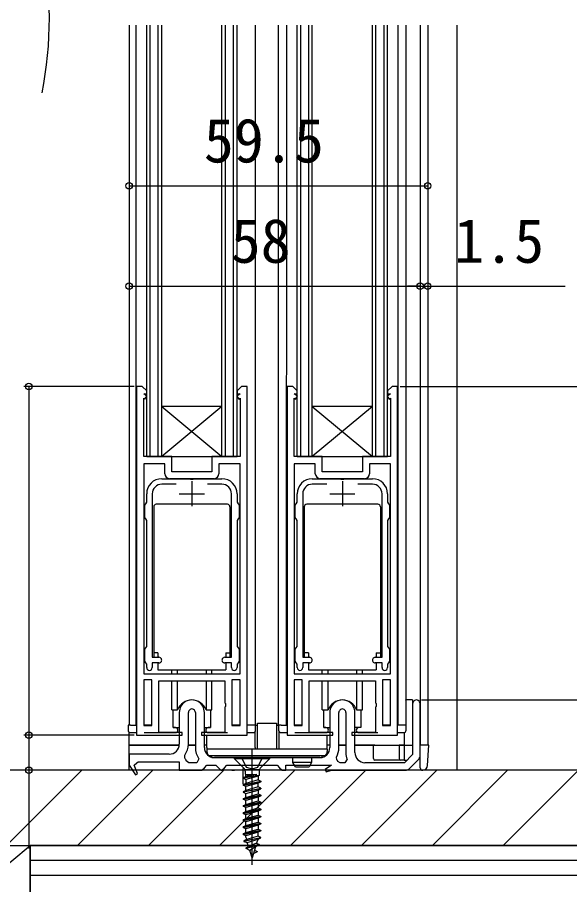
# Model space of a CAD drawing. Units: millimetres, scale not verified. Extents: x -525 to 525, y -780 to 776.
# Drawn here: x -387.6 to -277.5, y 7.3 to 180.2 of the extents above; entities that cross this region are included whole.
import ezdxf
from ezdxf.enums import TextEntityAlignment as Align

# ---------------------------------------------------------------- set-up
doc = ezdxf.new("R2010")
doc.units = ezdxf.units.MM
doc.header["$LTSCALE"] = 4
for name, color, linetype in [('0-2_YKK_11', 7, 'Continuous'), ('0-4_YKK_12', 2, 'Continuous'), ('0-5_YKK_13', 4, 'Continuous'), ('0-7_YKK_D', 6, 'Continuous'), ('0-9_YSS_K', 3, 'Continuous'), ('0-A_YSS_KE', 3, 'Continuous')]:
    doc.layers.add(name, color=color, linetype=linetype)
doc.styles.add('ＭＳ ゴシック', font='')
doc.styles.get('ＭＳ ゴシック').set_extended_font_data('MS Gothic')

msp = doc.modelspace()

# ---------------------------------------------------------------- linework, layer by layer
at = {"layer": '0-2_YKK_11'}
for p, q in [((-348.4, 88.205), (-357.2, 88.205)), ((-318.4, 88.205), (-327.2, 88.205)), ((-355.913, 87.105), (-358.8, 87.105)), ((-352.8, 87.705), (-352.8, 82.705)), ((-346.8, 87.105), (-349.687, 87.105)), ((-325.913, 87.105), (-328.8, 87.105)), ((-322.8, 87.705), (-322.8, 82.705)), ((-316.8, 87.105), (-319.687, 87.105)), ((-355.3, 85.205), (-350.3, 85.205)), ((-325.3, 85.205), (-320.3, 85.205)), ((-307.3, 33.019), (-307.3, 43.355)), ((-355.3, 41.605), (-355.3, 35.305)), ((-353.5, 35.305), (-353.5, 41.605)), ((-352.1, 41.605), (-352.1, 34.605)), ((-350.3, 34.605), (-350.3, 41.605)), ((-325.3, 41.605), (-325.3, 34.605)), ((-323.5, 34.605), (-323.5, 41.605)), ((-322.1, 41.605), (-322.1, 33.605)), ((-320.3, 33.605), (-320.3, 41.605)), ((-354.201, 32.506), (-354.208, 33.097)), ((-327.3, 32.605), (-348.3, 32.605)), ((-323.917, 32.143), (-323.992, 32.735)), ((-309.507, 30.398), (-307.593, 32.312))]:
    msp.add_line(p, q, dxfattribs=at)
for points in [[(-363.8, 106.605), (-363.8, 37.105), (-362.8, 37.105), (-354.7, 37.105), (-354.7, 37.605), (-359.4, 37.605), (-359.4, 47.905), (-346.2, 47.905), (-346.2, 43.563), (-346.08, 43.38), (-346.08, 42.83), (-346.2, 42.647), (-346.2, 37.605), (-350.9, 37.605), (-350.9, 37.105), (-342.8, 37.105), (-341.8, 37.105), (-341.8, 106.605), (-342.9, 106.605), (-343.8, 105.705), (-343.8, 105.105), (-343.2, 105.105), (-343.853, 104.64), (-343.447, 104.07), (-343.2, 104.246), (-343.2, 92.605), (-348.8, 92.605), (-348.8, 89.605), (-356.8, 89.605), (-356.8, 92.605), (-362.4, 92.605), (-362.4, 104.246), (-362.153, 104.07), (-361.747, 104.64), (-362.4, 105.105), (-361.8, 105.105), (-361.8, 105.705), (-362.7, 106.605)], [(-333.8, 106.605), (-333.8, 37.105), (-332.8, 37.105), (-324.7, 37.105), (-324.7, 37.605), (-329.4, 37.605), (-329.4, 47.905), (-316.2, 47.905), (-316.2, 43.563), (-316.08, 43.38), (-316.08, 42.83), (-316.2, 42.647), (-316.2, 37.605), (-320.9, 37.605), (-320.9, 37.105), (-312.8, 37.105), (-311.8, 37.105), (-311.8, 106.605), (-312.9, 106.605), (-313.8, 105.705), (-313.8, 105.105), (-313.2, 105.105), (-313.853, 104.64), (-313.447, 104.07), (-313.2, 104.246), (-313.2, 92.605), (-318.8, 92.605), (-318.8, 89.605), (-326.8, 89.605), (-326.8, 92.605), (-332.4, 92.605), (-332.4, 104.246), (-332.153, 104.07), (-331.747, 104.64), (-332.4, 105.105), (-331.8, 105.105), (-331.8, 105.705), (-332.7, 106.605)], [(-362.4, 48.105), (-362.4, 39.005), (-360.8, 39.005), (-360.8, 48.105)], [(-343.2, 39.005), (-343.2, 48.105), (-344.8, 48.105), (-344.8, 39.005)], [(-332.4, 48.105), (-332.4, 39.005), (-330.8, 39.005), (-330.8, 48.105)], [(-313.2, 39.005), (-313.2, 48.105), (-314.8, 48.105), (-314.8, 39.005)]]:
    msp.add_lwpolyline(points, close=True, dxfattribs=at)
for points in [[(-362.4, 91.205), (-362.4, 49.305), (-343.2, 49.305), (-343.2, 91.205), (-347.4, 91.205), (-347.4, 89.205)], [(-358.2, 89.205), (-358.2, 91.205), (-362.4, 91.205)], [(-332.4, 91.205), (-332.4, 49.305), (-313.2, 49.305), (-313.2, 91.205), (-317.4, 91.205), (-317.4, 89.205)], [(-328.2, 89.205), (-328.2, 91.205), (-332.4, 91.205)], [(-358.8, 88.205), (-353.258, 88.205), (-353.075, 88.085), (-352.525, 88.085), (-352.342, 88.205), (-346.8, 88.205)], [(-328.8, 88.205), (-323.258, 88.205), (-323.075, 88.085), (-322.525, 88.085), (-322.342, 88.205), (-316.8, 88.205)], [(-361.8, 50.555), (-361.8, 51.239), (-362, 51.522), (-362.2, 51.805), (-362.2, 54.205), (-362, 54.488), (-361.8, 54.771), (-361.8, 79.905), (-362, 80.188), (-362.2, 80.471), (-362.2, 82.939), (-362, 83.222), (-361.8, 83.505), (-361.8, 85.205)], [(-360.7, 85.205), (-360.7, 52.605), (-359.35, 52.605)], [(-346.25, 52.605), (-344.9, 52.605), (-344.9, 85.205)], [(-343.8, 85.205), (-343.8, 83.505), (-343.6, 83.222), (-343.4, 82.939), (-343.4, 80.471), (-343.6, 80.188), (-343.8, 79.905), (-343.8, 54.771), (-343.6, 54.488), (-343.4, 54.205), (-343.4, 51.805), (-343.6, 51.522), (-343.8, 51.239), (-343.8, 50.555)], [(-331.8, 50.555), (-331.8, 51.239), (-332, 51.522), (-332.2, 51.805), (-332.2, 54.205), (-332, 54.488), (-331.8, 54.771), (-331.8, 79.905), (-332, 80.188), (-332.2, 80.471), (-332.2, 82.939), (-332, 83.222), (-331.8, 83.505), (-331.8, 85.205)], [(-330.7, 85.205), (-330.7, 52.605), (-329.35, 52.605)], [(-316.25, 52.605), (-314.9, 52.605), (-314.9, 85.205)], [(-313.8, 85.205), (-313.8, 83.505), (-313.6, 83.222), (-313.4, 82.939), (-313.4, 80.471), (-313.6, 80.188), (-313.8, 79.905), (-313.8, 54.771), (-313.6, 54.488), (-313.4, 54.205), (-313.4, 51.805), (-313.6, 51.522), (-313.8, 51.239), (-313.8, 50.555)], [(-359.35, 51.505), (-360.7, 51.505), (-360.7, 50.555)], [(-344.9, 50.555), (-344.9, 51.505), (-346.25, 51.505)], [(-329.35, 51.505), (-330.7, 51.505), (-330.7, 50.555)], [(-314.9, 50.555), (-314.9, 51.505), (-316.25, 51.505)], [(-308.8, 43.355), (-308.8, 33.226), (-310.421, 31.605), (-318.3, 31.605)], [(-357.3, 33.305), (-365.3, 33.305), (-365.3, 31.105), (-364.046, 29.198), (-363.61, 29.428), (-364.3, 31.105), (-364.294, 31.105), (-363.798, 31.543), (-363.5, 31.805), (-355.3, 31.805), (-355.3, 30.105), (-350.8, 30.105), (-350.3, 30.605), (-349.8, 31.105), (-348, 31.105), (-347.5, 30.605), (-347, 30.105), (-346.8, 30.105), (-346.3, 30.605), (-345.8, 31.105), (-335.8, 31.105), (-335.3, 30.605), (-334.8, 30.105), (-334.1, 30.105), (-334.1, 31.105), (-325, 31.105), (-326.227, 30.236), (-326.018, 29.804), (-325, 30.105), (-310.214, 30.105)], [(-351.392, 32.396), (-351.799, 31.605), (-353.431, 31.605), (-353.905, 31.945)], [(-321.861, 32.28), (-322.33, 31.605), (-323.268, 31.605), (-323.701, 31.855)]]:
    msp.add_lwpolyline(points, dxfattribs=at)
for centre, radius, start, end in [((-358.8, 85.205), 3, 90.00001, 179.99999), ((-357.2, 89.205), 1, 180.00001, 269.99999), ((-348.4, 89.205), 1, 270.00001, 359.99999), ((-346.8, 85.205), 3, 0.00001, 89.99999), ((-328.8, 85.205), 3, 90.00001, 179.99999), ((-327.2, 89.205), 1, 180.00001, 269.99999), ((-318.4, 89.205), 1, 270.00001, 359.99999), ((-316.8, 85.205), 3, 0.00001, 89.99999), ((-358.8, 85.205), 1.9, 90.00001, 179.99999), ((-346.8, 85.205), 1.9, 0.00001, 89.99999), ((-328.8, 85.205), 1.9, 90.00001, 179.99999), ((-316.8, 85.205), 1.9, 0.00001, 89.99999), ((-359.35, 52.055), 0.55, 269.99999, 90.00001), ((-346.25, 52.055), 0.55, 89.99999, 270.00001), ((-329.35, 52.055), 0.55, 269.99999, 90.00001), ((-316.25, 52.055), 0.55, 89.99999, 270.00001), ((-361.25, 50.555), 0.55, 180.00001, 269.99999), ((-361.25, 50.555), 0.55, 270.00001, 359.99999), ((-344.35, 50.555), 0.55, 180.00001, 269.99999), ((-344.35, 50.555), 0.55, 270.00001, 359.99999), ((-331.25, 50.555), 0.55, 180.00001, 269.99999), ((-331.25, 50.555), 0.55, 270.00001, 359.99999), ((-314.35, 50.555), 0.55, 180.00001, 269.99999), ((-314.35, 50.555), 0.55, 270.00001, 359.99999), ((-352.8, 41.605), 2.5, 359.99999, 180.00001), ((-322.8, 41.605), 2.5, 359.99999, 180.00001), ((-308.05, 43.355), 0.75, 359.99999, 180.00001), ((-352.8, 41.605), 0.7, 359.99999, 180.00001), ((-322.8, 41.605), 0.7, 359.99999, 180.00001), ((-357.3, 35.305), 2, 270.00001, 359.99999), ((-357.3, 35.305), 3.8, 324.46721, 359.99999), ((-348.3, 34.605), 3.8, 179.99998, 215.54875), ((-348.3, 34.605), 2, 180.00001, 269.99999), ((-327.3, 34.605), 2, 270.00001, 359.99999), ((-327.3, 34.605), 3.8, 330.5264, 359.99998), ((-318.3, 33.605), 3.8, 179.99999, 200.4162), ((-318.3, 33.605), 2, 180.00001, 269.99999), ((-308.3, 33.019), 1, 315.00003, 0.00002), ((-355.8, 31.305), 2, 18.66298, 36.89788), ((-325, 31.105), 1.5, 30.00006, 43.80072), ((-310.214, 31.105), 1, 269.99998, 314.99997)]:
    msp.add_arc(centre, radius, start, end, dxfattribs=at)
at = {"layer": '0-4_YKK_12'}
for p, q in [((-365.3, 178.6), (-365.3, 39.105)), ((-363.9, 39.105), (-363.9, 178.6)), ((-361.8, 92.605), (-361.8, 178.6)), ((-361.1, 92.605), (-361.1, 178.6)), ((-359.5, 92.605), (-359.5, 178.6)), ((-358.8, 92.605), (-358.8, 178.6)), ((-346.8, 92.605), (-346.8, 178.6)), ((-346.1, 92.605), (-346.1, 178.6)), ((-344.5, 92.605), (-344.5, 178.6)), ((-343.8, 92.605), (-343.8, 178.6)), ((-340.1, 39.105), (-340.1, 178.6)), ((-335.501, 39.105), (-335.501, 178.6)), ((-333.915, 39.105), (-333.861, 178.6)), ((-331.8, 92.605), (-331.8, 178.6)), ((-331.1, 92.605), (-331.1, 178.6)), ((-329.5, 92.605), (-329.5, 178.6)), ((-328.8, 92.605), (-328.8, 178.6)), ((-316.8, 92.605), (-316.8, 178.6)), ((-316.1, 92.605), (-316.1, 178.6)), ((-314.5, 92.605), (-314.5, 178.6)), ((-313.8, 92.605), (-313.8, 178.6)), ((-311.674, 39.105), (-311.674, 178.6)), ((-310.101, 39.105), (-310.101, 178.6)), ((-307.3, 178.6), (-307.3, 35.105)), ((-305.8, 178.6), (-305.8, 35.105)), ((-346.8, 102.605), (-358.8, 92.605)), ((-316.8, 102.605), (-328.8, 92.605)), ((-361.8, 92.605), (-343.8, 92.605)), ((-331.8, 92.605), (-313.8, 92.605)), ((-307.3, 43.486), (-307.3, 35.105)), ((-356.5, 38.605), (-355.3, 38.605)), ((-350.3, 38.605), (-349.1, 38.605)), ((-340.1, 39.105), (-339.7, 39.105)), ((-335.9, 39.105), (-335.5, 39.105)), ((-326.5, 38.605), (-325.3, 38.605)), ((-319.1, 38.605), (-320.3, 38.605)), ((-365.3, 35.105), (-365.3, 37.705)), ((-365.3, 35.105), (-355.3, 35.105)), ((-353.5, 35.105), (-352.1, 35.105)), ((-323.5, 35.105), (-322.1, 35.105)), ((-320.3, 35.105), (-308.8, 35.105))]:
    msp.add_line(p, q, dxfattribs=at)
for points in [[(-346.8, 102.605), (-358.8, 102.605), (-346.8, 92.605)], [(-316.8, 102.605), (-328.8, 102.605), (-316.8, 92.605)]]:
    msp.add_lwpolyline(points, dxfattribs=at)
msp.add_arc((-461.204, 180.1), 80, 349.19308, 10.80692, dxfattribs=at)
at = {"layer": '0-5_YKK_13'}
for p, q in [((-345.7, 83.105), (-359.9, 83.105)), ((-315.7, 83.105), (-329.9, 83.105)), ((-360.4, 82.605), (-360.4, 52.605)), ((-345.2, 82.605), (-345.2, 52.605)), ((-330.4, 82.605), (-330.4, 52.605)), ((-315.2, 82.605), (-315.2, 52.605)), ((-359.55, 53.505), (-360.4, 53.505)), ((-359.55, 53.505), (-359.55, 52.605)), ((-346.05, 53.505), (-345.2, 53.505)), ((-346.05, 53.505), (-346.05, 52.605)), ((-329.55, 53.505), (-330.4, 53.505)), ((-329.55, 53.505), (-329.55, 52.605)), ((-316.05, 53.505), (-315.2, 53.505)), ((-316.05, 53.505), (-316.05, 52.605)), ((-346.05, 51.505), (-346.05, 50.105)), ((-316.05, 51.505), (-316.05, 50.105)), ((-356.8, 49.305), (-356.8, 50.105)), ((-355.628, 49.305), (-355.628, 50.105)), ((-349.972, 50.105), (-349.972, 49.305)), ((-348.8, 49.305), (-348.8, 50.105)), ((-326.8, 49.305), (-326.8, 50.105)), ((-325.628, 49.305), (-325.628, 50.105)), ((-319.972, 50.105), (-319.972, 49.305)), ((-318.8, 49.305), (-318.8, 50.105)), ((-356.8, 42.105), (-356.8, 47.905)), ((-355.628, 42.105), (-355.628, 47.905)), ((-349.972, 47.905), (-349.972, 42.105)), ((-348.8, 42.105), (-348.8, 47.905)), ((-326.8, 42.105), (-326.8, 47.905)), ((-325.628, 42.105), (-325.628, 47.905)), ((-319.972, 47.905), (-319.972, 42.105)), ((-318.8, 42.105), (-318.8, 47.905)), ((-308.8, 44.105), (-310, 44.105)), ((-308.8, 44.105), (-308.8, 43.355)), ((-356.8, 42.105), (-355.628, 42.105)), ((-349.972, 42.105), (-348.8, 42.105)), ((-349.1, 42.105), (-349.1, 38.605)), ((-326.8, 42.105), (-325.628, 42.105)), ((-319.972, 42.105), (-318.8, 42.105)), ((-319.1, 42.105), (-319.1, 38.605)), ((-365.5, 39.105), (-365.5, 38.105)), ((-365, 39.105), (-365.5, 39.105)), ((-365, 39.105), (-363.8, 39.105)), ((-362.2, 39.105), (-361, 39.105)), ((-349.1, 38.605), (-349.525, 38.605)), ((-343.4, 39.105), (-344.6, 39.105)), ((-339.7, 39.505), (-335.9, 39.505)), ((-339.7, 34.602), (-339.7, 39.505)), ((-335.9, 39.505), (-335.9, 34.602)), ((-335.5, 39.105), (-335.5, 38.105)), ((-335, 39.105), (-335.5, 39.105)), ((-335, 39.105), (-333.8, 39.105)), ((-319.1, 38.605), (-319.525, 38.605)), ((-313.4, 39.105), (-314.6, 39.105)), ((-365, 37.605), (-363.8, 37.605)), ((-362.3, 37.605), (-356.075, 37.605)), ((-349.8, 34.602), (-349.8, 37.105)), ((-349.525, 37.605), (-347, 37.605)), ((-341.8, 37.605), (-340.6, 37.605)), ((-340.2, 34.602), (-340.2, 37.805)), ((-335.4, 34.602), (-335.4, 37.81)), ((-335, 37.605), (-333.8, 37.605)), ((-332.3, 37.605), (-326.075, 37.605)), ((-325.8, 34.602), (-325.8, 37.105)), ((-319.525, 37.605), (-317, 37.605)), ((-311.8, 37.605), (-310.6, 37.605)), ((-365.3, 30.105), (-365.3, 35.105)), ((-355.3, 35.105), (-365.3, 35.105)), ((-352.1, 35.105), (-353.505, 35.105)), ((-349.8, 35.105), (-350.3, 35.105)), ((-349.8, 34.602), (-349.8, 34.305)), ((-340.2, 34.602), (-340.2, 34.305)), ((-339.7, 34.305), (-339.7, 34.602)), ((-335.9, 34.602), (-335.9, 34.305)), ((-335.4, 34.305), (-335.4, 34.602)), ((-325.3, 35.105), (-325.8, 35.105)), ((-325.8, 34.305), (-325.8, 34.602)), ((-322.1, 35.105), (-323.5, 35.105)), ((-316.9, 35.105), (-320.3, 35.105)), ((-316.3, 35.105), (-316.6, 35.105)), ((-316.3, 35.105), (-311.5, 35.105)), ((-311.5, 35.105), (-311.5, 32.405)), ((-310.5, 35.105), (-311.5, 35.105)), ((-306.8, 35.105), (-307.3, 35.105)), ((-306.099, 35.105), (-306.8, 35.105)), ((-349.8, 34.305), (-349.8, 33.805)), ((-325.8, 34.305), (-349.8, 34.305)), ((-348.8, 32.605), (-348.8, 33.005)), ((-348.8, 33.005), (-326.8, 33.005)), ((-340.8, 11.259), (-340.8, 34.393)), ((-326.3, 32.939), (-326.3, 33.005)), ((-325.8, 34.305), (-325.8, 33.805)), ((-307.3, 30.607), (-307.3, 33.019)), ((-344.3, 32.355), (-342.434, 30.489)), ((-339.166, 30.489), (-337.3, 32.355)), ((-332.65, 31.671), (-332.65, 32.605)), ((-332.15, 30.805), (-332.65, 31.671)), ((-328.95, 31.671), (-332.65, 31.671)), ((-328.95, 31.671), (-329.45, 30.805)), ((-328.95, 32.605), (-328.95, 31.671)), ((-310.5, 32.105), (-316.38, 32.105)), ((-310, 32.105), (-309.921, 32.105)), ((-364.642, 30.105), (-365.3, 30.105)), ((-344.8, 30.105), (-363.888, 30.105)), ((-344.8, 30.105), (-344.3, 30.105)), ((-334.6, 30.105), (-344.3, 30.105)), ((-342.55, 27.311), (-342.55, 30.44)), ((-342.2, 30.255), (-339.4, 30.255)), ((-334.6, 30.105), (-334.1, 30.105)), ((-326.295, 30.105), (-334.1, 30.105)), ((-332.15, 30.805), (-329.45, 30.805)), ((-318.8, 30.105), (-325, 30.105)), ((-306.847, 30.105), (-318.8, 30.105)), ((-339.4, 29.023), (-342.514, 28.486)), ((-340.678, 29.255), (-342.04, 28.871)), ((-339.56, 28.94), (-342.04, 28.24)), ((-339.56, 28.171), (-342.04, 27.471)), ((-342.55, 27.205), (-342.55, 27.105)), ((-342.04, 26.071), (-342.04, 26.84)), ((-342.55, 25.805), (-342.55, 25.705)), ((-342.55, 24.405), (-342.55, 24.305)), ((-342.04, 24.671), (-342.04, 25.44)), ((-342.55, 23.005), (-342.55, 22.905)), ((-342.04, 23.271), (-342.04, 24.04)), ((-342.04, 21.871), (-342.04, 22.64)), ((-342.55, 21.605), (-342.55, 21.505)), ((-342.04, 20.471), (-342.04, 21.24)), ((-342.55, 20.205), (-342.55, 20.105)), ((-342.04, 19.071), (-342.04, 19.84)), ((-342.55, 18.805), (-342.55, 18.705)), ((-342.55, 17.405), (-342.55, 17.305)), ((-342.04, 17.671), (-342.04, 18.44)), ((-342.431, 16.005), (-339.05, 16.705)), ((-339.05, 16.605), (-342.431, 15.905)), ((-342.04, 16.781), (-342.04, 17.04)), ((-339.56, 16.971), (-341.921, 16.271)), ((-339.893, 15.571), (-341.493, 14.871)), ((-339.383, 15.305), (-342.003, 14.605)), ((-339.383, 15.205), (-342.003, 14.505)), ((-340.123, 14.82), (-341.263, 14.12))]:
    msp.add_line(p, q, dxfattribs=at)
for points in [[(-359.55, 51.505), (-359.55, 50.105), (-346.05, 50.105)], [(-329.55, 51.505), (-329.55, 50.105), (-316.05, 50.105)], [(-356.075, 38.605), (-356.5, 38.605), (-356.5, 42.105)], [(-326.075, 38.605), (-326.5, 38.605), (-326.5, 42.105)], [(-361, 39.105), (-361.3, 39.105), (-362.2, 39.105)], [(-340.1, 38.105), (-340.1, 39.105), (-341.8, 39.105)], [(-331, 39.105), (-331.3, 39.105), (-332.2, 39.105)], [(-310.1, 38.105), (-310.1, 39.105), (-311.8, 39.105)], [(-347, 37.605), (-346, 37.605), (-345.702, 37.605)], [(-317, 37.605), (-316, 37.605), (-315.702, 37.605)], [(-310.5, 37.614), (-310.5, 32.105), (-310, 32.105)], [(-316.6, 32.405), (-316.6, 35.105), (-316.9, 35.105)], [(-305.848, 31.044), (-305.6, 35.105), (-306.099, 35.105)], [(-349.3, 32.939), (-349.3, 33.005), (-326.3, 33.005)], [(-348.8, 32.605), (-326.8, 32.605), (-326.8, 33.005)], [(-342.9, 32.605), (-341.945, 30.69), (-340.8, 30.404), (-339.655, 30.69), (-338.7, 32.605)], [(-339.4, 29.924), (-339.4, 29.023), (-339.56, 28.94), (-339.56, 28.171), (-339.05, 27.905), (-339.05, 27.805), (-339.56, 27.54), (-342.04, 26.84), (-342.55, 27.105), (-339.05, 27.805)], [(-342.2, 29.924), (-342.2, 29.347), (-342.04, 29.255), (-339.86, 29.255), (-342.445, 28.66), (-342.04, 28.871), (-342.04, 29.255)], [(-342.445, 28.66), (-342.514, 28.486), (-342.04, 28.24), (-342.04, 27.471), (-342.55, 27.205), (-339.05, 27.905)], [(-339.56, 26.771), (-342.04, 26.071), (-342.55, 25.805), (-339.05, 26.505), (-339.05, 26.405), (-342.55, 25.705), (-342.04, 25.44), (-339.56, 26.14), (-339.05, 26.405)], [(-339.56, 26.14), (-339.56, 25.371), (-339.05, 25.105), (-339.05, 25.005), (-339.56, 24.74), (-342.04, 24.04), (-342.55, 24.305), (-339.05, 25.005)], [(-339.05, 26.505), (-339.56, 26.771), (-339.56, 27.54)], [(-339.05, 25.105), (-342.55, 24.405), (-342.04, 24.671), (-339.56, 25.371)], [(-339.56, 24.74), (-339.56, 23.971), (-339.05, 23.705), (-339.05, 23.605), (-339.56, 23.34), (-342.04, 22.64), (-342.55, 22.905), (-339.05, 23.605)], [(-339.05, 23.705), (-342.55, 23.005), (-342.04, 23.271), (-339.56, 23.971)], [(-339.56, 23.34), (-339.56, 22.571), (-339.05, 22.305), (-339.05, 22.205), (-339.56, 21.94), (-342.04, 21.24), (-342.55, 21.505), (-339.05, 22.205)], [(-339.05, 22.305), (-342.55, 21.605), (-342.04, 21.871), (-339.56, 22.571)], [(-339.56, 21.94), (-339.56, 21.171), (-339.05, 20.905), (-339.05, 20.805), (-339.56, 20.54), (-342.04, 19.84), (-342.55, 20.105), (-339.05, 20.805)], [(-339.05, 20.905), (-342.55, 20.205), (-342.04, 20.471), (-339.56, 21.171)], [(-339.56, 20.54), (-339.56, 19.771), (-339.05, 19.505), (-339.05, 19.405), (-339.56, 19.14), (-342.04, 18.44), (-342.55, 18.705), (-339.05, 19.405)], [(-339.05, 19.505), (-342.55, 18.805), (-342.04, 19.071), (-339.56, 19.771)], [(-339.56, 19.14), (-339.56, 18.371), (-339.05, 18.105), (-339.05, 18.005), (-339.56, 17.74), (-342.04, 17.04), (-342.55, 17.305), (-339.05, 18.005)], [(-339.05, 18.105), (-342.55, 17.405), (-342.04, 17.671), (-339.56, 18.371)], [(-339.668, 16.309), (-339.893, 15.571), (-339.383, 15.305), (-339.383, 15.205), (-340.123, 14.82), (-340.8, 12.605), (-341.263, 14.12), (-342.003, 14.505), (-342.003, 14.605), (-341.493, 14.871), (-341.753, 15.721), (-339.56, 16.34), (-339.05, 16.605), (-339.05, 16.705), (-339.56, 16.971), (-339.56, 17.74)], [(-342.005, 16.547), (-341.921, 16.271), (-342.431, 16.005), (-342.431, 15.905), (-341.753, 15.721)], [(-340.321, 14.171), (-339.811, 13.905), (-339.811, 13.805), (-340.551, 13.42)]]:
    msp.add_lwpolyline(points, dxfattribs=at)
msp.add_lwpolyline([(-344.3, 32.355), (-344.3, 32.605), (-337.3, 32.605), (-337.3, 32.355)], close=True, dxfattribs=at)
for centre, radius, start, end in [((-359.9, 82.605), 0.5, 90, 180), ((-345.7, 82.605), 0.5, 0, 90), ((-329.9, 82.605), 0.5, 90, 180), ((-315.7, 82.605), 0.5, 0, 90), ((-352.8, 41.105), 3, 19.47122, 160.52878), ((-322.8, 41.105), 3, 19.47122, 160.52878), ((-310, 43.605), 0.5, 90, 124.86876), ((-365, 38.105), 0.5, 180, 270), ((-356.075, 38.105), 0.5, 270, 90), ((-349.525, 38.105), 0.5, 90, 270), ((-340.6, 38.105), 0.5, 270, 0), ((-335, 38.105), 0.5, 180, 270), ((-326.075, 38.105), 0.5, 270, 90), ((-319.525, 38.105), 0.5, 90, 270), ((-310.6, 38.105), 0.5, 270, 0), ((-348.8, 33.805), 1, 180, 240), ((-326.8, 33.805), 1, 300, 0), ((-316.3, 32.405), 0.3, 180, 270), ((-311.2, 32.405), 0.3, 180, 270), ((-343, 29.924), 0.8, 0, 44.99999), ((-338.6, 29.924), 0.8, 134.99999, 179.99998), ((-306.8, 30.607), 0.5, 180, 275.33842), ((-306.847, 31.105), 1, 270, 275.33842), ((-306.847, 31.105), 1, 275.33842, 356.5), ((-341.24, 16.781), 0.8, 179.99998, 196.99998)]:
    msp.add_arc(centre, radius, start, end, dxfattribs=at)
at = {"layer": '0-7_YKK_D'}
for p, q in [((-365.3, 146.6), (-305.8, 146.6)), ((-307.3, 126.6), (-305.8, 126.6)), ((-305.8, 126.6), (-278.427, 126.6)), ((-364.3, 106.6), (-386.3, 106.6)), ((-385.3, 106.6), (-385.3, 37.1)), ((-311.3, 106.6), (-261.8, 106.6)), ((-307.05, 44.105), (-261.8, 44.105)), ((-307.05, 44.105), (-261.8, 44.105)), ((-364.3, 37.1), (-386.3, 37.1)), ((-364.3, 37.1), (-386.3, 37.1))]:
    msp.add_line(p, q, dxfattribs=at)
for points in [[(-365.3, 126.6), (-307.3, 126.6), (-309.85, 126.6)], [(-385.3, 37.1), (-385.3, 30.096), (-385.3, 14.518)]]:
    msp.add_lwpolyline(points, dxfattribs=at)
for centre in [(-365.3, 146.6), (-305.8, 146.6), (-365.3, 126.6), (-307.3, 126.6), (-307.3, 126.6), (-305.8, 126.6), (-385.3, 106.6), (-385.3, 37.1), (-385.3, 37.1), (-385.3, 30.096)]:
    msp.add_circle(centre, 0.637, dxfattribs=at)
at = {"layer": '0-9_YSS_K'}
for p, q in [((-300, 178.6), (-300, 30.1)), ((-389.716, 15.1), (-374.716, 30.1)), ((-375.574, 15.1), (-360.574, 30.1)), ((-361.432, 15.1), (-346.432, 30.1)), ((-347.289, 15.1), (-332.289, 30.1)), ((-333.147, 15.1), (-318.147, 30.1)), ((-319.005, 15.1), (-304.005, 30.1)), ((-304.863, 15.1), (-289.863, 30.1)), ((-290.721, 15.1), (-275.721, 30.1)), ((-418, 15.097), (-385, 15.1)), ((-213.5, 12.1), (-385, 12.1)), ((-213.5, 9.1), (-385, 9.1))]:
    msp.add_line(p, q, dxfattribs=at)
msp.add_lwpolyline([(-418, -12.4), (-385, 15.1), (-385, -12.4)], close=True, dxfattribs=at)
at = {"layer": '0-A_YSS_KE'}
for p in [(-213.5, 15.1), (-385, 3.1)]:
    msp.add_line(p, (-385, 15.1), dxfattribs=at)
msp.add_lwpolyline([(-213.5, 30.1), (-418, 30.1), (-418, 15.1), (-213.5, 15.1)], dxfattribs=at)

# ---------------------------------------------------------------- texts
at = {"layer": '0-7_YKK_D', "style": 'ＭＳ ゴシック'}
for s, p in [('59.5', (-350.414, 148.6)), ('58', (-345.061, 128.6)), ('1.5', (-300.541, 128.6))]:
    msp.add_text(s, height=8.798, dxfattribs=at).set_placement(p, align=Align.BOTTOM_LEFT)

doc.saveas('drawing.dxf')
